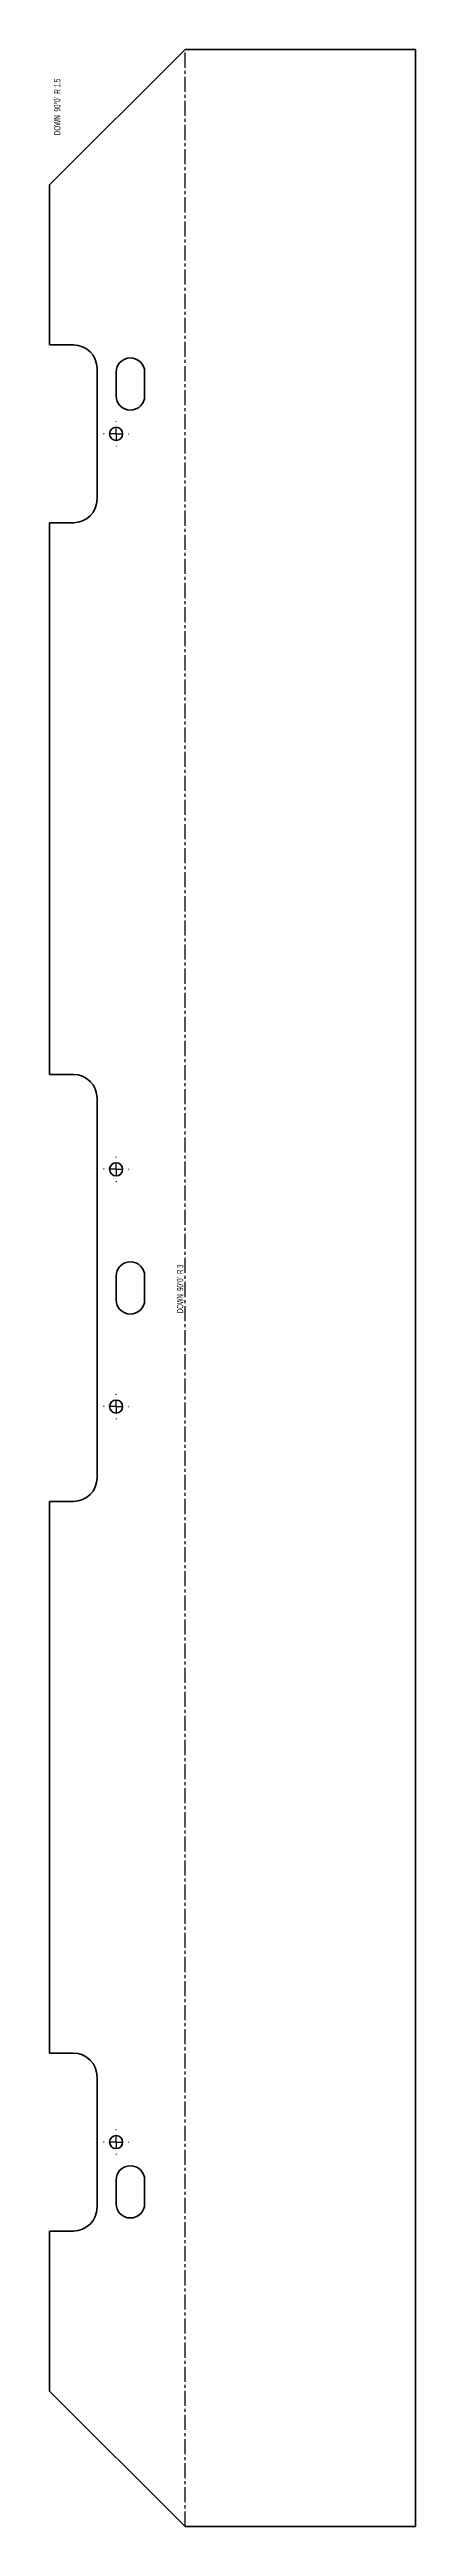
# Model space of a CAD drawing. Header units: millimetres. Extents: x -1419 to 1914, y -1040 to 2564.
# Drawn here: x -176 to -22, y 446 to 1490 of the extents above; entities that cross this region are included whole.
import ezdxf

# ---------------------------------------------------------------- set-up
doc = ezdxf.new("R2010")
doc.units = ezdxf.units.MM
doc.linetypes.add('CENTER', pattern=[10.16, 6.35, -1.27, 1.27, -1.27])
doc.layers.add('FORMAT', color=7, linetype='Continuous')
doc.styles.add('SLDTEXTSTYLE0', font='TXT', dxfattribs={"width": 0.572187})
doc.styles.add('SLDTEXTSTYLE1', font='TXT', dxfattribs={"width": 0.605})

# ---------------------------------------------------------------- blocks, each defined once
blk = doc.blocks.new('SW_CENTERMARKSYMBOL_7')
at = {"layer": 'FORMAT', "color": 0}
for p, q in [((-5, 0), (-5.25, 0)), ((0, 0), (-2.5, 0)), ((0, 5), (0, 5.25)), ((0, 0), (0, 2.5)), ((0, 0), (0, -2.5)), ((0, 0), (2.5, 0)), ((5, 0), (5.25, 0)), ((0, -5), (0, -5.25))]:
    blk.add_line(p, q, dxfattribs=at)
blk = doc.blocks.new('SW_CENTERMARKSYMBOL_8')
at = {"layer": 'FORMAT', "color": 0}
for p, q in [((-5, 0), (-5.25, 0)), ((0, 0), (-2.5, 0)), ((0, 5), (0, 5.25)), ((0, 0), (0, 2.5)), ((0, 0), (0, -2.5)), ((0, 0), (2.5, 0)), ((5, 0), (5.25, 0)), ((0, -5), (0, -5.25))]:
    blk.add_line(p, q, dxfattribs=at)
blk = doc.blocks.new('SW_CENTERMARKSYMBOL_9')
at = {"layer": 'FORMAT', "color": 0}
for p, q in [((-5, 0), (-5.25, 0)), ((0, 0), (-2.5, 0)), ((0, 5), (0, 5.25)), ((0, 0), (0, 2.5)), ((0, 0), (0, -2.5)), ((0, 0), (2.5, 0)), ((5, 0), (5.25, 0)), ((0, -5), (0, -5.25))]:
    blk.add_line(p, q, dxfattribs=at)
blk = doc.blocks.new('SW_CENTERMARKSYMBOL_10')
at = {"layer": 'FORMAT', "color": 0}
for p, q in [((-5, 0), (-5.25, 0)), ((0, 0), (-2.5, 0)), ((0, 5), (0, 5.25)), ((0, 0), (0, 2.5)), ((0, 0), (0, -2.5)), ((0, 0), (2.5, 0)), ((5, 0), (5.25, 0)), ((0, -5), (0, -5.25))]:
    blk.add_line(p, q, dxfattribs=at)

msp = doc.modelspace()

# ---------------------------------------------------------------- linework, layer by layer
at = {"color": 7, "linetype": 'Continuous', "lineweight": 35}
for p, q in [((-118.6, 1490.3), (-175.6, 1433.3)), ((-21.6, 1490.3), (-118.6, 1490.3)), ((-21.6, 1490.3), (-21.6, 446.3)), ((-175.6, 1433.3), (-175.6, 1365.8)), ((-165.6, 1365.8), (-175.6, 1365.8)), ((-155.6, 1300.8), (-155.6, 1355.8)), ((-147.6, 1354.3), (-147.6, 1344.3)), ((-135.6, 1344.3), (-135.6, 1354.3)), ((-175.6, 1290.8), (-165.6, 1290.8)), ((-175.6, 1290.8), (-175.6, 1058.3)), ((-165.6, 1058.3), (-175.6, 1058.3)), ((-155.6, 888.3), (-155.6, 1048.3)), ((-147.6, 973.3), (-147.6, 963.3)), ((-135.6, 963.3), (-135.6, 973.3)), ((-175.6, 878.3), (-165.6, 878.3)), ((-175.6, 878.3), (-175.6, 645.8)), ((-165.6, 645.8), (-175.6, 645.8)), ((-155.6, 580.8), (-155.6, 635.8)), ((-147.6, 592.3), (-147.6, 582.3)), ((-135.6, 582.3), (-135.6, 592.3)), ((-175.6, 570.8), (-165.6, 570.8)), ((-175.6, 570.8), (-175.6, 503.3)), ((-175.6, 503.3), (-118.6, 446.3)), ((-118.6, 446.3), (-21.6, 446.3))]:
    msp.add_line(p, q, dxfattribs=at)
at = {"color": 7, "linetype": 'CENTER'}
msp.add_line((-118.6, 446.3), (-118.6, 1490.3), dxfattribs=at)
at = {"color": 7, "linetype": 'Continuous', "lineweight": 35}
for centre in [(-147.6, 1328.3), (-147.6, 1018.3), (-147.6, 918.3), (-147.6, 608.3)]:
    msp.add_circle(centre, 2.75, dxfattribs=at)
for centre, radius, start, end in [((-165.6, 1355.8), 10, 0, 90), ((-141.6, 1354.3), 6, 0, 180), ((-141.6, 1344.3), 6, 180, 0), ((-165.6, 1300.8), 10, 270, 0), ((-165.6, 1048.3), 10, 0, 90), ((-141.6, 973.3), 6, 0, 180), ((-141.6, 963.3), 6, 180, 0), ((-165.6, 888.3), 10, 270, 0), ((-165.6, 635.8), 10, 0, 90), ((-141.6, 592.3), 6, 0, 180), ((-165.6, 580.8), 10, 270, 0), ((-141.6, 582.3), 6, 180, 0)]:
    msp.add_arc(centre, radius, start, end, dxfattribs=at)

# ---------------------------------------------------------------- block references
at = {"layer": 'FORMAT'}
for name, p in [('SW_CENTERMARKSYMBOL_7', (-147.6, 1328.3)), ('SW_CENTERMARKSYMBOL_9', (-147.6, 1018.3)), ('SW_CENTERMARKSYMBOL_10', (-147.6, 918.3)), ('SW_CENTERMARKSYMBOL_8', (-147.6, 608.3))]:
    msp.add_blockref(name, p, dxfattribs=at)

# ---------------------------------------------------------------- texts
at = {"color": 7, "linetype": 'Continuous', "lineweight": 0, "char_height": 2.646, "attachment_point": 2, "rotation": 90}
for s, insert, style in [("DOWN  90°0'  R 1.5", (-173.7, 1466.1), 'SLDTEXTSTYLE1'), ("DOWN  90°0'  R 3", (-122, 967.9), 'SLDTEXTSTYLE0')]:
    msp.add_mtext(s, dxfattribs=dict(at, insert=insert, style=style))

doc.saveas('drawing.dxf')
